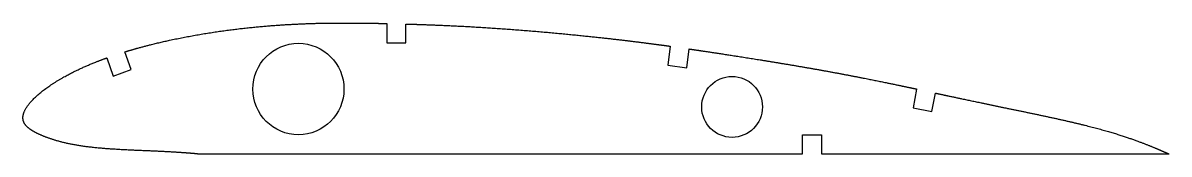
# Model space of a CAD drawing. Header units: millimetres. Extents: x -8 to 112, y -1 to 13.
import ezdxf

# ---------------------------------------------------------------- set-up
doc = ezdxf.new("R2010")
doc.units = ezdxf.units.MM
doc.layers.get('0').update_dxf_attribs({"linetype": 'CONTINUOUS'})

msp = doc.modelspace()

# ---------------------------------------------------------------- linework, layer by layer
for p, q in [((30.04, 12.82), (30.04, 10.82)), ((32.04, 10.82), (32.04, 12.77)), ((30.04, 10.82), (32.04, 10.82)), ((3.33, 8.02), (2.68, 9.87)), ((59.66, 10.45), (59.4, 8.47)), ((61.38, 8.21), (61.64, 10.17)), ((0.78, 9.24), (1.44, 7.35)), ((59.4, 8.47), (61.38, 8.21)), ((1.44, 7.35), (3.33, 8.02)), ((85.39, 6), (85.02, 4.03)), ((86.99, 3.66), (87.35, 5.58)), ((85.02, 4.03), (86.99, 3.66)), ((73.46, -0.76), (73.46, 1.24)), ((73.46, 1.24), (75.46, 1.24)), ((75.46, 1.24), (75.46, -0.76)), ((10.42, -0.76), (17.32, -0.76)), ((17.32, -0.76), (19.32, -0.76)), ((19.32, -0.76), (73.46, -0.76)), ((75.46, -0.76), (111.77, -0.76))]:
    msp.add_line(p, q)
for centre, radius in [((20.81, 6), 4.76), ((66.11, 4.14), 3.17)]:
    msp.add_circle(centre, radius)
msp.add_arc((10.42, 0.99), 1.75, 264.6191, 270)
for points, knots in [([(2.68, 9.87), (3.01, 9.97), (3.8, 10.21), (5.04, 10.55), (6.78, 10.97), (8.98, 11.43), (11.28, 11.83), (13.53, 12.16), (15.7, 12.41), (17.78, 12.6), (19.77, 12.73), (21.67, 12.82), (23.51, 12.87), (25.3, 12.88), (26.95, 12.87), (28.25, 12.86), (29.22, 12.84), (29.82, 12.83), (30.04, 12.82)], [0.2966334, 0.2966334, 0.2966334, 0.2966334, 0.2966334, 0.2966334, 0.3066667, 0.32, 0.3333333, 0.3466667, 0.36, 0.3733333, 0.3866667, 0.4, 0.4133333, 0.4266667, 0.44, 0.4533333, 0.4666667, 0.4746065, 0.4746065, 0.4746065, 0.4746065, 0.4746065, 0.4746065]), ([(32.04, 12.77), (32.19, 12.77), (32.74, 12.75), (33.7, 12.72), (35.12, 12.67), (37.03, 12.59), (39.32, 12.47), (41.69, 12.31), (44.11, 12.14), (46.51, 11.94), (48.83, 11.72), (51.02, 11.5), (53.02, 11.29), (54.83, 11.08), (56.47, 10.88), (57.71, 10.72), (58.65, 10.59), (59.3, 10.51), (59.64, 10.46), (59.66, 10.45)], [0.488355, 0.488355, 0.488355, 0.488355, 0.488355, 0.488355, 0.4933333, 0.5066667, 0.52, 0.5333333, 0.5466667, 0.56, 0.5733333, 0.5866667, 0.6, 0.6133333, 0.6266667, 0.64, 0.6533333, 0.6666667, 0.6674977, 0.6674977, 0.6674977, 0.6674977, 0.6674977, 0.6674977]), ([(61.64, 10.17), (61.91, 10.13), (62.55, 10.04), (63.61, 9.88), (65.17, 9.65), (67.34, 9.31), (69.81, 8.92), (72.39, 8.5), (75, 8.05), (77.58, 7.58), (80.07, 7.1), (82.12, 6.69), (83.64, 6.37), (84.68, 6.15), (85.26, 6.03), (85.39, 6)], [0.6831924, 0.6831924, 0.6831924, 0.6831924, 0.6831924, 0.6831924, 0.6933333, 0.7066667, 0.72, 0.7333333, 0.7466667, 0.76, 0.7733333, 0.7866667, 0.8, 0.8133333, 0.8172825, 0.8172825, 0.8172825, 0.8172825, 0.8172825, 0.8172825]), ([(10.25, -0.75), (10.02, -0.73), (9.53, -0.69), (8.76, -0.63), (7.66, -0.56), (6.18, -0.48), (4.59, -0.42), (2.94, -0.35), (1.26, -0.26), (-0.39, -0.13), (-1.97, 0.06), (-3.42, 0.33), (-4.73, 0.68), (-5.87, 1.08), (-6.84, 1.53), (-7.59, 2.03), (-8.02, 2.62), (-8.03, 3.36), (-7.58, 4.23), (-6.7, 5.21), (-5.44, 6.21), (-3.87, 7.2), (-2.28, 8.01), (-0.95, 8.59), (0.04, 8.97), (0.62, 9.18), (0.78, 9.24)], [0.000875, 0.000875, 0.000875, 0.000875, 0.000875, 0.000875, 0.0133333, 0.0266667, 0.04, 0.0533333, 0.0666667, 0.08, 0.0933333, 0.1066667, 0.12, 0.1333333, 0.1466667, 0.16, 0.1733333, 0.1866667, 0.2, 0.2133333, 0.2266667, 0.24, 0.2533333, 0.2666667, 0.28, 0.2850032, 0.2850032, 0.2850032, 0.2850032, 0.2850032, 0.2850032]), ([(87.35, 5.58), (87.71, 5.5), (88.52, 5.33), (89.77, 5.06), (91.48, 4.7), (93.67, 4.24), (96, 3.77), (98.35, 3.28), (100.66, 2.78), (102.88, 2.27), (104.92, 1.74), (106.75, 1.19), (108.33, 0.65), (109.68, 0.13), (110.6, -0.26), (111.21, -0.52), (111.58, -0.68), (111.77, -0.76)], [0.8290002, 0.8290002, 0.8290002, 0.8290002, 0.8290002, 0.8290002, 0.84, 0.8533333, 0.8666667, 0.88, 0.8933333, 0.9066667, 0.92, 0.9333333, 0.9466667, 0.96, 0.9733333, 0.9866667, 1, 1, 1, 1, 1, 1])]:
    msp.add_open_spline(points, degree=5, knots=knots)

doc.saveas('drawing.dxf')
